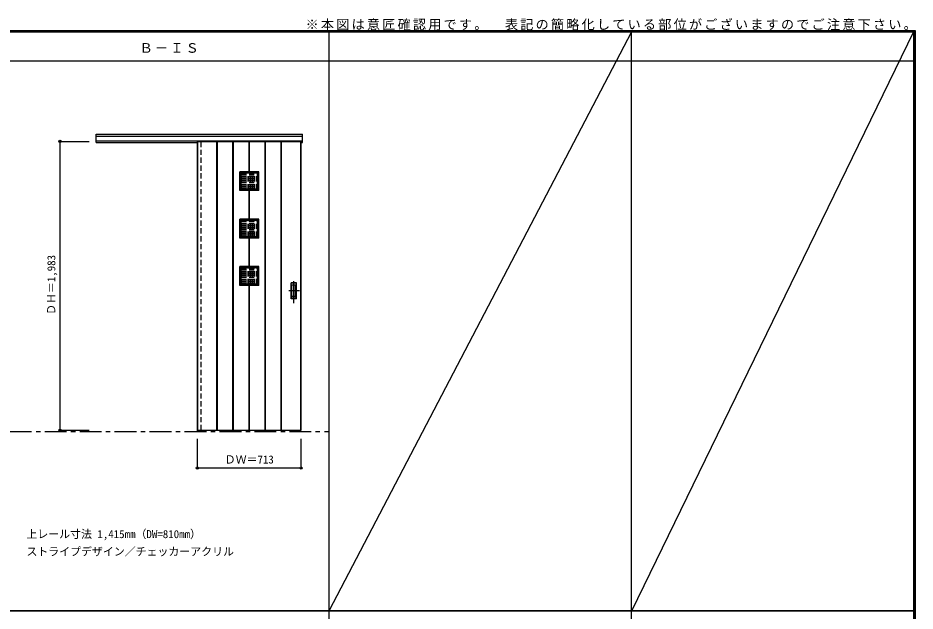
# Model space of a CAD drawing. Units: millimetres, scale not verified. Extents: x -6000 to 5700, y -4307 to 4260.
# Drawn here: x -460 to 5700, y 186 to 4260 of the extents above; entities that cross this region are included whole.
import ezdxf
from ezdxf.enums import TextEntityAlignment as Align

# ---------------------------------------------------------------- set-up
doc = ezdxf.new("R2010")
doc.units = ezdxf.units.MM
doc.header["$LTSCALE"] = 30
doc.header["$PDMODE"] = 32
doc.header["$PDSIZE"] = 15
doc.linetypes.add('CHAIN1', pattern=[8, 5, -1, 1, -1])
doc.linetypes.add('DASHED1', pattern=[1.8, 1.2, -0.6])
for name, color, linetype in [('0-1_通り芯', 7, 'CHAIN1'), ('0-2_扉', 3, 'Continuous'), ('0-3_仕上げ', 3, 'Continuous'), ('0-4_枠', 3, 'Continuous'), ('0-6_引手', 7, 'Continuous'), ('0-A_文字', 7, 'Continuous'), ('0-B_寸法', 7, 'Continuous'), ('0-C_ハッチ', 4, 'DASHED1'), ('F-1_枠', 6, 'Continuous'), ('F-A_文字', 7, 'Continuous')]:
    doc.layers.add(name, color=color, linetype=linetype)
doc.styles.add('ＭＳ ゴシック', font='')
doc.styles.get('ＭＳ ゴシック').set_extended_font_data('MS Gothic')

msp = doc.modelspace()

# ---------------------------------------------------------------- linework, layer by layer
at = {"layer": '0-1_通り芯'}
msp.add_line((-2916, 1420), (1678, 1420), dxfattribs=at)
at = {"layer": '0-2_扉'}
for p, q in [((772, 3412), (1485, 3412)), ((772, 3412), (772, 1429)), ((1485, 1429), (1485, 3412)), ((772, 1429), (1485, 1429))]:
    msp.add_line(p, q, dxfattribs=at)
at = {"layer": '0-2_扉', "color": 4, "linetype": 'DASHED1'}
msp.add_line((772, 3412), (772, 3408), dxfattribs=at)
at = {"layer": '0-3_仕上げ'}
for p, q in [((774, 1429), (774, 3412)), ((906.5, 1429), (906.5, 3412)), ((910.5, 1429), (910.5, 3412)), ((1016.5, 1429), (1016.5, 3412)), ((1020.5, 1429), (1020.5, 3412)), ((1126.5, 3204), (1126.5, 3412)), ((1130.5, 3204), (1130.5, 3412)), ((1236.5, 1429), (1236.5, 3412)), ((1240.5, 1429), (1240.5, 3412)), ((1346.5, 1429), (1346.5, 3412)), ((1350.5, 1429), (1350.5, 3412)), ((1483, 1429), (1483, 3412)), ((1193.5, 3204), (1063.5, 3204)), ((1063.5, 3074), (1063.5, 3204)), ((1063.5, 3204), (1072.5, 3195)), ((1184.5, 3195), (1193.5, 3204)), ((1193.5, 3074), (1193.5, 3204)), ((1184.5, 3195), (1072.5, 3195)), ((1072.5, 3083), (1072.5, 3195)), ((1184.5, 3083), (1184.5, 3195)), ((1184.5, 3083), (1193.5, 3074)), ((1193.5, 3074), (1063.5, 3074)), ((1126.5, 2878), (1126.5, 3074)), ((1130.5, 2878), (1130.5, 3074)), ((1193.5, 2878), (1063.5, 2878)), ((1063.5, 2748), (1063.5, 2878)), ((1063.5, 2878), (1072.5, 2869)), ((1184.5, 2869), (1072.5, 2869)), ((1072.5, 2757), (1072.5, 2869)), ((1184.5, 2869), (1193.5, 2878)), ((1184.5, 2757), (1184.5, 2869)), ((1193.5, 2748), (1193.5, 2878)), ((1193.5, 2748), (1063.5, 2748)), ((1126.5, 2552), (1126.5, 2748)), ((1130.5, 2552), (1130.5, 2748)), ((1184.5, 2757), (1193.5, 2748)), ((1193.5, 2552), (1063.5, 2552)), ((1063.5, 2422), (1063.5, 2552)), ((1063.5, 2552), (1072.5, 2543)), ((1184.5, 2543), (1072.5, 2543)), ((1072.5, 2431), (1072.5, 2543)), ((1184.5, 2543), (1193.5, 2552)), ((1184.5, 2431), (1184.5, 2543)), ((1193.5, 2422), (1193.5, 2552)), ((1193.5, 2422), (1063.5, 2422)), ((1126.5, 1429), (1126.5, 2422)), ((1130.5, 1429), (1130.5, 2422)), ((1184.5, 2431), (1193.5, 2422))]:
    msp.add_line(p, q, dxfattribs=at)
at = {"layer": '0-3_仕上げ', "color": 7}
for p, q in [((908.5, 1429), (908.5, 3412)), ((1018.5, 1429), (1018.5, 3412)), ((1128.5, 3204), (1128.5, 3412)), ((1238.5, 1429), (1238.5, 3412)), ((1348.5, 1429), (1348.5, 3412)), ((1128.5, 2878), (1128.5, 3074)), ((1128.5, 2552), (1128.5, 2748)), ((1128.5, 1429), (1128.5, 2422))]:
    msp.add_line(p, q, dxfattribs=at)
at = {"layer": '0-3_仕上げ', "linetype": 'DASHED1'}
for p, q in [((1191.5, 3202), (1065.5, 3202)), ((1191.5, 3076), (1191.5, 3202)), ((1191.5, 2876), (1065.5, 2876)), ((1191.5, 2750), (1191.5, 2876)), ((1191.5, 2550), (1065.5, 2550)), ((1191.5, 2424), (1191.5, 2550))]:
    msp.add_line(p, q, dxfattribs=at)
for points in [[(1191.5, 3076), (1065.5, 3076), (1065.5, 3202)], [(1191.5, 2750), (1065.5, 2750), (1065.5, 2876)], [(1191.5, 2424), (1065.5, 2424), (1065.5, 2550)]]:
    msp.add_lwpolyline(points, dxfattribs=at)
at = {"layer": '0-3_仕上げ'}
for points in [[(1184.5, 3083), (1072.5, 3083), (1063.5, 3074)], [(1184.5, 2757), (1072.5, 2757), (1063.5, 2748)], [(1184.5, 2431), (1072.5, 2431), (1063.5, 2422)]]:
    msp.add_lwpolyline(points, dxfattribs=at)
at = {"layer": '0-4_枠'}
for p, q in [((78, 3462), (1493, 3462)), ((78, 3405), (78, 3462)), ((78, 3449), (1493, 3449)), ((78, 3417), (1493, 3417)), ((78, 3405), (772, 3405)), ((771, 3417), (771, 1420)), ((799, 3412), (799, 3417)), ((771, 1420), (799, 1420)), ((799, 1429), (799, 1420))]:
    msp.add_line(p, q, dxfattribs=at)
at = {"layer": '0-4_枠', "color": 4, "linetype": 'DASHED1'}
msp.add_line((799, 1429), (799, 3412), dxfattribs=at)
at = {"layer": '0-4_枠'}
msp.add_lwpolyline([(1485, 3405), (1493, 3405), (1493, 3462)], dxfattribs=at)
at = {"layer": '0-6_引手', "linetype": 'CHAIN1'}
for p, q in [((1434, 2301.3), (1434, 2472.1)), ((1472.1, 2386.5), (1399.6, 2386.5))]:
    msp.add_line(p, q, dxfattribs=at)
at = {"layer": '0-6_引手'}
for p, q in [((1453, 2441.5), (1415, 2441.5)), ((1415, 2331.5), (1415, 2441.5)), ((1446.5, 2425.5), (1421.5, 2425.5)), ((1421.5, 2347.5), (1421.5, 2425.5)), ((1446.5, 2347.5), (1446.5, 2425.5)), ((1453, 2331.5), (1453, 2441.5)), ((1446.5, 2347.5), (1421.5, 2347.5)), ((1453, 2331.5), (1415, 2331.5))]:
    msp.add_line(p, q, dxfattribs=at)
at = {"layer": '0-6_引手', "linetype": 'DASHED1'}
for p, q in [((1418, 2335.5), (1418, 2437.5)), ((1450, 2335.5), (1418, 2335.5))]:
    msp.add_line(p, q, dxfattribs=at)
msp.add_lwpolyline([(1450, 2335.5), (1450, 2437.5), (1418, 2437.5)], dxfattribs=at)
at = {"layer": '0-B_寸法', "color": 4}
for p, q in [((-172, 3412), (-172, 1429)), ((-172, 3412), (28, 3412)), ((-172, 1429), (28, 1429)), ((1485, 1168), (1485, 1368))]:
    msp.add_line(p, q, dxfattribs=at)
msp.add_lwpolyline([(1485, 1168), (772, 1168), (772, 1368)], dxfattribs=at)
at = {"layer": '0-B_寸法'}
for p in [(-172, 3412), (-172, 1429), (772, 1168), (1485, 1168)]:
    msp.add_point(p, dxfattribs=at)
at = {"layer": '0-C_ハッチ'}
for p, q in [((1072.5, 3188.5), (1184.5, 3188.5)), ((1072.5, 3187.5), (1184.5, 3187.5)), ((1072.5, 3174.5), (1184.5, 3174.5)), ((1072.5, 3173.5), (1184.5, 3173.5)), ((1072.5, 3160.5), (1184.5, 3160.5)), ((1072.5, 3159.5), (1184.5, 3159.5)), ((1072.5, 3146.5), (1184.5, 3146.5)), ((1072.5, 3145.5), (1184.5, 3145.5)), ((1079, 3083), (1079, 3195)), ((1080, 3083), (1080, 3195)), ((1093, 3083), (1093, 3195)), ((1094, 3083), (1094, 3195)), ((1107, 3083), (1107, 3195)), ((1108, 3083), (1108, 3195)), ((1121, 3083), (1121, 3195)), ((1122, 3083), (1122, 3195)), ((1135, 3083), (1135, 3195)), ((1136, 3083), (1136, 3195)), ((1149, 3083), (1149, 3195)), ((1150, 3083), (1150, 3195)), ((1163, 3083), (1163, 3195)), ((1164, 3083), (1164, 3195)), ((1177, 3083), (1177, 3195)), ((1178, 3083), (1178, 3195)), ((1072.5, 3132.5), (1184.5, 3132.5)), ((1072.5, 3131.5), (1184.5, 3131.5)), ((1072.5, 3118.5), (1184.5, 3118.5)), ((1072.5, 3117.5), (1184.5, 3117.5)), ((1072.5, 3104.5), (1184.5, 3104.5)), ((1072.5, 3103.5), (1184.5, 3103.5)), ((1072.5, 3090.5), (1184.5, 3090.5)), ((1072.5, 3089.5), (1184.5, 3089.5)), ((1072.5, 2862.5), (1184.5, 2862.5)), ((1072.5, 2861.5), (1184.5, 2861.5)), ((1072.5, 2848.5), (1184.5, 2848.5)), ((1072.5, 2847.5), (1184.5, 2847.5)), ((1072.5, 2834.5), (1184.5, 2834.5)), ((1079, 2757), (1079, 2869)), ((1080, 2757), (1080, 2869)), ((1093, 2757), (1093, 2869)), ((1094, 2757), (1094, 2869)), ((1107, 2757), (1107, 2869)), ((1108, 2757), (1108, 2869)), ((1121, 2757), (1121, 2869)), ((1122, 2757), (1122, 2869)), ((1135, 2757), (1135, 2869)), ((1136, 2757), (1136, 2869)), ((1149, 2757), (1149, 2869)), ((1150, 2757), (1150, 2869)), ((1163, 2757), (1163, 2869)), ((1164, 2757), (1164, 2869)), ((1177, 2757), (1177, 2869)), ((1178, 2757), (1178, 2869)), ((1072.5, 2833.5), (1184.5, 2833.5)), ((1072.5, 2820.5), (1184.5, 2820.5)), ((1072.5, 2819.5), (1184.5, 2819.5)), ((1072.5, 2806.5), (1184.5, 2806.5)), ((1072.5, 2805.5), (1184.5, 2805.5)), ((1072.5, 2792.5), (1184.5, 2792.5)), ((1072.5, 2791.5), (1184.5, 2791.5)), ((1072.5, 2778.5), (1184.5, 2778.5)), ((1072.5, 2777.5), (1184.5, 2777.5)), ((1072.5, 2764.5), (1184.5, 2764.5)), ((1072.5, 2763.5), (1184.5, 2763.5)), ((1072.5, 2536.5), (1184.5, 2536.5)), ((1072.5, 2535.5), (1184.5, 2535.5)), ((1079, 2431), (1079, 2543)), ((1080, 2431), (1080, 2543)), ((1093, 2431), (1093, 2543)), ((1094, 2431), (1094, 2543)), ((1107, 2431), (1107, 2543)), ((1108, 2431), (1108, 2543)), ((1121, 2431), (1121, 2543)), ((1122, 2431), (1122, 2543)), ((1135, 2431), (1135, 2543)), ((1136, 2431), (1136, 2543)), ((1149, 2431), (1149, 2543)), ((1150, 2431), (1150, 2543)), ((1163, 2431), (1163, 2543)), ((1164, 2431), (1164, 2543)), ((1177, 2431), (1177, 2543)), ((1178, 2431), (1178, 2543)), ((1072.5, 2522.5), (1184.5, 2522.5)), ((1072.5, 2521.5), (1184.5, 2521.5)), ((1072.5, 2508.5), (1184.5, 2508.5)), ((1072.5, 2507.5), (1184.5, 2507.5)), ((1072.5, 2494.5), (1184.5, 2494.5)), ((1072.5, 2493.5), (1184.5, 2493.5)), ((1072.5, 2480.5), (1184.5, 2480.5)), ((1072.5, 2479.5), (1184.5, 2479.5)), ((1072.5, 2466.5), (1184.5, 2466.5)), ((1072.5, 2465.5), (1184.5, 2465.5)), ((1072.5, 2452.5), (1184.5, 2452.5)), ((1072.5, 2451.5), (1184.5, 2451.5)), ((1072.5, 2438.5), (1184.5, 2438.5)), ((1072.5, 2437.5), (1184.5, 2437.5))]:
    msp.add_line(p, q, dxfattribs=at)
at = {"layer": 'F-1_枠'}
for p, q in [((-6000, 4175), (5700, 4175)), ((-6000, 4170), (5700, 4170)), ((-6000, 4165), (5700, 4165)), ((1678, -3790), (1678, 4175)), ((3752, -3790), (3752, 4175)), ((5690, 4175), (5690, -4205)), ((5695, 4175), (5695, -4205)), ((5700, 4175), (5700, -4205)), ((-6000, 3965), (5700, 3965)), ((-6000, 190.5), (5700, 190.5)), ((-6000, 187.5), (5700, 187.5))]:
    msp.add_line(p, q, dxfattribs=at)
at = {"layer": 'F-A_文字'}
for p, q in [((3752, 4165), (1678, 190.5)), ((5690, 4165), (3752, 184.5))]:
    msp.add_line(p, q, dxfattribs=at)

# ---------------------------------------------------------------- texts
at = {"layer": '0-A_文字', "style": 'ＭＳ ゴシック'}
for s, p in [('上レール寸法 1,415mm（DW=810mm）', (-402, 670.5)), ('ストライプデザイン／チェッカーアクリル', (-402, 550.5))]:
    msp.add_text(s, height=54.99, dxfattribs=at).set_placement(p, align=Align.BOTTOM_LEFT)
at = {"layer": '0-A_文字', "char_height": 65.98, "attachment_point": 7, "style": 'ＭＳ ゴシック'}
for s, insert in [('\\T1.17;※本図は意匠確認用です。\u3000表記の簡略化している部位がございますのでご注意下さい。', (1515, 4175)), ('\\T1.17;Ｂ－ＩＳ', (375.5, 4020))]:
    msp.add_mtext(s, dxfattribs=dict(at, insert=insert))
at = {"layer": '0-B_寸法', "style": 'ＭＳ ゴシック'}
msp.add_text('ＤＨ＝1,983', height=54.99, rotation=90, dxfattribs=at).set_placement((-187, 2220.2), align=Align.BOTTOM_LEFT)
msp.add_text('ＤＷ＝713', height=54.99, dxfattribs=at).set_placement((959.8, 1183), align=Align.BOTTOM_LEFT)

doc.saveas('drawing.dxf')
